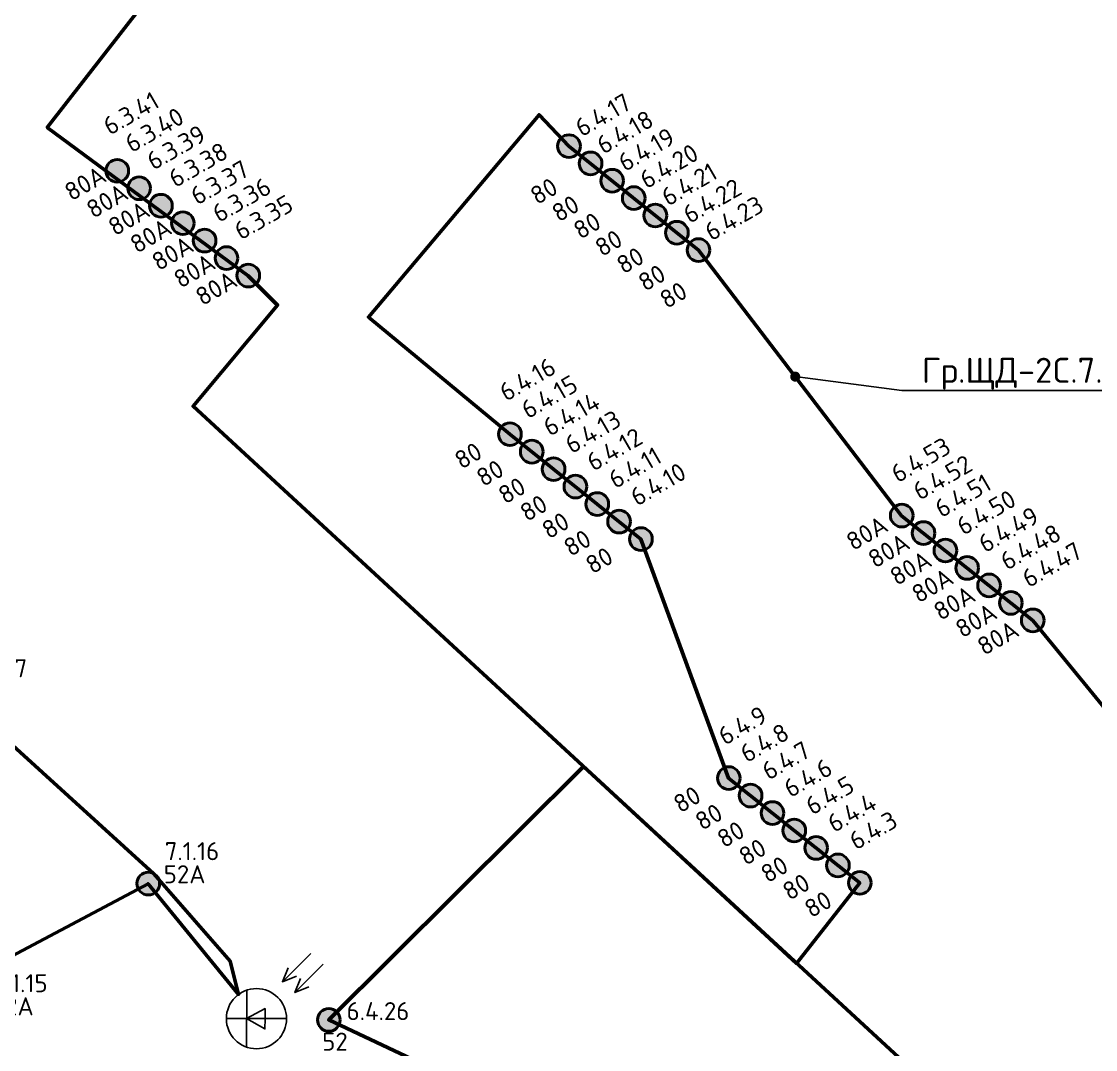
# Model space of a CAD drawing. Header units: millimetres. Extents: x -500444 to 437433, y -1435259 to 1593622.
# Drawn here: x -52611 to -41911, y -1318413 to -1308168 of the extents above; entities that cross this region are included whole.
import ezdxf
from ezdxf import colors
from ezdxf.entities.mleader import LeaderData, LeaderLine
from ezdxf.math import Vec2, Vec3

# ---------------------------------------------------------------- set-up
doc = ezdxf.new("R2010")
doc.units = ezdxf.units.MM
for name, color, linetype, lineweight in [('0_Авт.', 255, 'Continuous', 5), ('_Гр.ЩД-2C.7.6.I4.3', 6, 'Continuous', 50), ('_Гр.ЩД-2C.7.6.I4.4', 6, 'Continuous', 50), ('_Гр.ЩД-2C.7.6.I4.5', 6, 'Continuous', 50), ('DLX_LUM 11', 5, 'Continuous', 40), ('DLX_LUM 4', 5, 'Continuous', 40)]:
    doc.layers.add(name, color=color, linetype=linetype, lineweight=lineweight)
doc.layers.add('DLX_LUM 10', color=7, linetype='Continuous', lineweight=40, true_color=0xfa0505)
doc.layers.add('DLX_LUM 5', color=7, linetype='Continuous', lineweight=40, true_color=0xfa2205)
doc.styles.add('ISOCPEUR', font='isocpeur.ttf', dxfattribs={"height": 250})
doc.styles.add('TableTextStyle', font='isocpeur.ttf', dxfattribs={"width": 0.9})
doc.linetypes.add('Проводка в лотке', pattern='A,7.5,[130,ltypeshp.shx,S=0.5,R=0,X=0,Y=0],1,[130,ltypeshp.shx,S=1,R=90,X=0,Y=-0.5],1,[130,ltypeshp.shx,S=0.5,R=0,X=0,Y=0],7.5', length=17)

# ---------------------------------------------------------------- blocks, each defined once
blk = doc.blocks.new('A$C85fa3c5e')
at = {"layer": '0_Авт.', "color": 6, "lineweight": 25, "ltscale": 100}
for points in [[(5.42, 6.5), (2.59, 3.68), (3.15, 5.07)], [(5.42, 6.5), (2.59, 3.68), (3.98, 4.24)], [(6.66, 5.43), (3.83, 2.6), (4.39, 3.99)], [(6.66, 5.43), (3.83, 2.6), (5.22, 3.16)], [(-0.97, 2.84), (-0.98, -2.84)], [(-3, 0), (3, 0)], [(-0.98, 0), (0.85, 1), (0.85, -0.01)], [(-0.98, 0), (0.84, -1.02), (0.85, -0.01)]]:
    blk.add_lwpolyline(points, dxfattribs=at)
blk.add_circle((0, 0), 3, dxfattribs=at)
blk = doc.blocks.new('A$Cab2378fa')
at = {"lineweight": 25, "true_color": 0xfff5f5}
h = blk.add_hatch(color=7, dxfattribs=at)
h.dxf.hatch_style = 1
h.paths.add_polyline_path([(0, 0), (-142, -170, 0.174923), (3, -222, 0.197808), (162, -157)])
h.paths.add_polyline_path([(-163, 158), (0, 0), (148, 178, 0.175398), (3, 230, 0.209014)])
at = {"lineweight": 25}
h = blk.add_hatch(color=256, dxfattribs=at)
h.paths.add_polyline_path([(162, -157, 0.442338), (148, 178), (0, 0)])
h.paths.add_polyline_path([(-142, -170), (0, 0), (-163, 158, 0.430096)])
blk.add_circle((3, 4), 226)
blk = doc.blocks.new('Гр.ЩД-2C.7.6.I4.3')
at = {"layer": '_Гр.ЩД-2C.7.6.I4.3', "color": 18, "true_color": 0x000000, "style": 'TableTextStyle'}
for p in [(35252, 76390, 8800), (35470, 76216, 8800), (35687, 76042, 8800), (35905, 75868, 8800), (36122, 75694, 8800), (36340, 75520, 8800), (36557, 75346, 8800)]:
    blk.add_text('80А', height=180, rotation=30, dxfattribs=at).set_placement(p)
at = {"layer": '_Гр.ЩД-2C.7.6.I4.3', "ltscale": 100, "style": 'TableTextStyle'}
for tag, p in [('80', (21191, 89108, 8800)), ('80', (21409, 88934, 8800)), ('80', (21626, 88760, 8800)), ('80', (21844, 88586, 8800)), ('80', (22061, 88412, 8800)), ('80', (22279, 88238, 8800)), ('80', (22496, 88064, 8800)), ('80А', (24281, 87770, 8800)), ('80А', (24498, 87596, 8800)), ('80А', (24716, 87422, 8800)), ('80А', (24933, 87248, 8800)), ('80А', (25151, 87074, 8800)), ('80А', (25368, 86900, 8800)), ('80', (26550, 86890, 8800)), ('80А', (25586, 86726, 8800)), ('80', (26768, 86716, 8800)), ('80', (26985, 86542, 8800)), ('80', (27203, 86368, 8800)), ('80', (27420, 86194, 8800)), ('80', (27638, 86020, 8800)), ('80', (27855, 85846, 8800)), ('80', (27701, 84296, 8800)), ('80', (27919, 84122, 8800)), ('80', (28136, 83948, 8800)), ('80', (28354, 83774, 8800)), ('80', (28571, 83600, 8800)), ('80', (31535, 83523, 8800)), ('80', (28789, 83426, 8800)), ('80', (31752, 83348, 8800)), ('80', (29006, 83252, 8800)), ('80', (31970, 83174, 8800)), ('80', (32187, 83000, 8800)), ('80', (32405, 82826, 8800)), ('80', (32622, 82652, 8800)), ('80', (32840, 82478, 8800)), ('80А', (31214, 81005, 8800)), ('80А', (31933, 80899, 8800)), ('80А', (32150, 80725, 8800)), ('80', (34800, 80663, 8800)), ('80А', (32368, 80551, 8800)), ('80А', (32585, 80377, 8800)), ('80', (35017, 80489, 8800)), ('80', (35235, 80315, 8800)), ('80А', (32803, 80203, 8800)), ('80А', (33020, 80029, 8800)), ('80', (35452, 80141, 8800)), ('80', (35670, 79967, 8800)), ('80', (35887, 79793, 8800)), ('80', (36105, 79619, 8800)), ('80А', (35636, 77045, 8800)), ('80А', (35854, 76871, 8800)), ('80А', (36071, 76697, 8800)), ('80А', (36289, 76523, 8800)), ('80А', (36506, 76349, 8800)), ('80А', (36724, 76175, 8800)), ('80А', (36941, 76001, 8800))]:
    blk.add_attdef(tag, p, '', height=180, rotation=30, dxfattribs=at)
blk = doc.blocks.new('Гр.ЩД-2C.7.6.I4.4')
at = {"layer": '_Гр.ЩД-2C.7.6.I4.4', "color": 18, "true_color": 0x000000, "style": 'TableTextStyle'}
for s, p in [('80', (39892, 76353, 8800)), ('80', (40107, 76180, 8800)), ('80', (40322, 76008, 8800)), ('80', (40537, 75835, 8800)), ('80', (40752, 75662, 8800)), ('80', (40967, 75489, 8800)), ('80', (41182, 75317, 8800)), ('80', (39138, 73717, 8800)), ('80', (39355, 73543, 8800)), ('80', (39573, 73369, 8800)), ('80', (39790, 73195, 8800)), ('80', (40008, 73021, 8800)), ('80А', (43040, 72905, 8800)), ('80', (40225, 72847, 8800)), ('80А', (43257, 72731, 8800)), ('80', (40443, 72673, 8800)), ('80А', (43475, 72557, 8800)), ('80А', (43692, 72383, 8800)), ('80А', (43910, 72209, 8800)), ('80А', (44127, 72035, 8800)), ('80А', (44345, 71861, 8800)), ('80', (41318, 70291, 8800)), ('80', (41535, 70117, 8800)), ('80', (41753, 69943, 8800)), ('80', (41970, 69768, 8800)), ('80', (42188, 69594, 8800)), ('80', (42405, 69420, 8800)), ('80', (42623, 69246, 8800))]:
    blk.add_text(s, height=180, rotation=30, dxfattribs=at).set_placement(p)
blk.add_text('52', height=180, dxfattribs=at).set_placement((37751, 67930, 8800))
at = {"layer": '_Гр.ЩД-2C.7.6.I4.4', "ltscale": 100, "style": 'TableTextStyle'}
for tag, p in [('80', (40338, 77029, 8800)), ('80', (40553, 76857, 8800)), ('80', (40768, 76684, 8800)), ('80', (40983, 76511, 8800)), ('80', (41198, 76339, 8800)), ('80', (41413, 76166, 8800)), ('80', (41628, 75993, 8800)), ('80', (39584, 74394, 8800)), ('80', (39801, 74219, 8800)), ('80', (40019, 74045, 8800)), ('80', (40236, 73871, 8800)), ('80', (40454, 73697, 8800)), ('80А', (43486, 73581, 8800)), ('80', (40671, 73523, 8800)), ('80А', (43703, 73407, 8800)), ('80', (40889, 73349, 8800)), ('80А', (43921, 73233, 8800)), ('80А', (44138, 73059, 8800)), ('80А', (44356, 72885, 8800)), ('80А', (44573, 72711, 8800)), ('80А', (44791, 72537, 8800)), ('80', (41764, 70967, 8800)), ('80', (41981, 70793, 8800)), ('80', (42199, 70619, 8800)), ('80', (42416, 70445, 8800)), ('80', (42634, 70271, 8800)), ('80', (42851, 70097, 8800)), ('80', (43069, 69923, 8800))]:
    blk.add_attdef(tag, p, '', height=180, rotation=30, dxfattribs=at)
for tag, p, height in [('55', (47951, 69190, 6620), 180), ('52', (37993, 68234, 8800), 180), ('52', (36502, 67455, 8800), 180), ('S', (29011, 67223), 250), ('52', (40330, 67061, 8800), 180), ('52', (34481, 66822, 8800), 180), ('52', (39220, 66485, 8800), 180), ('52', (37660, 65839, 8800), 180), ('52', (33532, 65831, 8800), 180), ('52', (32014, 65094, 8800), 180), ('52', (36169, 65059, 8800), 180), ('S', (23278, 64204), 250), ('52', (30549, 64272, 8800), 180), ('52', (34520, 64192, 8800), 180), ('52', (28519, 63637, 8800), 180), ('52', (33034, 63419, 8800), 180), ('52', (27543, 62686, 8800), 180), ('52', (31542, 62639, 8800), 180), ('52', (26049, 61911, 8800), 180), ('52', (30048, 61864, 8800), 180), ('52', (24559, 61127, 8800), 180), ('52', (28628, 61052, 8800), 180), ('52', (22493, 60500, 8800), 180), ('52', (27137, 60273, 8800), 180), ('52', (25643, 59498, 8800), 180), ('52', (24153, 58714, 8800), 180)]:
    blk.add_attdef(tag, p, '', height=height, dxfattribs=at)
blk = doc.blocks.new('_Dot')
at = {"color": 0, "linetype": 'ByBlock', "lineweight": -2}
blk.add_line((-0.5, 0), (-1, 0), dxfattribs=at)
at = {"color": 0, "linetype": 'ByBlock', "const_width": 0.5}
blk.add_lwpolyline([(-0.25, 0, 1), (0.25, 0, 1)], format="xyb", close=True, dxfattribs=at)
blk = doc.blocks.new('Гр.ЩД-2C.7.6.I4.5')
at = {"layer": '_Гр.ЩД-2C.7.6.I4.5', "color": 18, "true_color": 0x000000, "style": 'TableTextStyle'}
for p in [(36172, 69598, 8800), (34461, 68282, 8800)]:
    blk.add_text('52А', height=180, dxfattribs=at).set_placement(p)
at = {"layer": '_Гр.ЩД-2C.7.6.I4.5', "ltscale": 100, "style": 'TableTextStyle'}
for tag, p, height in [('52А', (33280, 75420, 8800), 180), ('52А', (31775, 74646, 8800), 180), ('52А', (29518, 73486, 8800), 180), ('52А', (28013, 72712, 8800), 180), ('52А', (26506, 71943, 8800), 180), ('52', (34237, 71651, 8800), 180), ('52А', (25004, 71165, 8800), 180), ('52А', (22797, 70651, 8800), 180), ('52', (32579, 70420, 8800), 180), ('52А', (36182, 69828, 8800), 180), ('52', (30909, 69632, 8800), 180), ('52А', (21335, 69015, 8800), 180), ('52', (29317, 68869, 8800), 180), ('S', (24231, 68580), 250), ('52А', (19737, 68457, 8800), 180), ('52А', (34471, 68512, 8800), 180), ('52', (27746, 68050, 8800), 180), ('52А', (18232, 67684, 8800), 180), ('S', (36782, 67660), 250), ('52А', (32779, 67629, 8800), 180), ('52', (26254, 67271, 8800), 180), ('52А', (16026, 67170, 8800), 180), ('52А', (31293, 66796, 8800), 180), ('52', (24761, 66490, 8800), 180), ('52А', (29796, 66067, 8800), 180), ('52', (23274, 65713, 8800), 180), ('52А', (28304, 65288, 8800), 180), ('52', (21801, 64931, 8800), 180), ('52А', (26812, 64509, 8800), 180), ('52', (20312, 64153, 8800), 180), ('52А', (25318, 63728, 8800), 180), ('52', (18820, 63374, 8800), 180), ('52А', (23832, 62951, 8800), 180), ('52', (17328, 62594, 8800), 180), ('52А', (22359, 62169, 8800), 180), ('52А', (20869, 61391, 8800), 180), ('52А', (19378, 60611, 8800), 180), ('52А', (17886, 59832, 8800), 180), ('52', (21599, 59658, 8800), 180), ('52А', (16359, 59052, 8800), 180), ('52', (20162, 58912, 8800), 180), ('S', (18812, 58575), 250), ('52', (18673, 58129, 8800), 180), ('52', (22544, 58035, 8800), 180), ('52', (15437, 57433, 8800), 180), ('52', (17182, 57348, 8800), 180), ('52', (21067, 57070, 8800), 180), ('52', (19560, 56477, 8800), 180), ('52', (18126, 55524, 8800), 180)]:
    blk.add_attdef(tag, p, '', height=height, dxfattribs=at)

msp = doc.modelspace()

# ---------------------------------------------------------------- linework, layer by layer
at = {"layer": '_Гр.ЩД-2C.7.6.I4.3', "ltscale": 100}
msp.add_lwpolyline([(-39346, -1322672), (-50901, -1312003), (-50059, -1310994), (-50353, -1310702), (-51770, -1309656), (-52354, -1309224), (-50853, -1307293), (-51191, -1307086), (-52496, -1306042), (-52913, -1305730)], dxfattribs=at)
at = {"layer": '_Гр.ЩД-2C.7.6.I4.4', "ltscale": 100}
msp.add_lwpolyline([(-47247, -1319202), (-49550, -1318118), (-47012, -1315594), (-44889, -1317554), (-44260, -1316752), (-45566, -1315710), (-46440, -1313326), (-47745, -1312281), (-49154, -1311113), (-47454, -1309098), (-47157, -1309410), (-45867, -1310446), (-43843, -1313094), (-42537, -1314136), (-39637, -1317677)], dxfattribs=at)
at = {"layer": '_Гр.ЩД-2C.7.6.I4.5', "ltscale": 100}
msp.add_lwpolyline([(-57767, -1320165), (-51349, -1316761), (-50449, -1317864), (-50533, -1317531), (-51292, -1316661), (-53254, -1314878), (-61270, -1318960)], dxfattribs=at)

# ---------------------------------------------------------------- block references
at = {"layer": '0_Авт.', "color": 3, "linetype": 'Проводка в лотке', "ltscale": 100, "xscale": 100, "yscale": 100, "zscale": 100}
msp.add_blockref('A$C85fa3c5e', (-50270, -1318105), dxfattribs=at)
at = {"layer": '_Гр.ЩД-2C.7.6.I4.3'}
ref = msp.add_blockref('Гр.ЩД-2C.7.6.I4.3', (-87366, -1386354), dxfattribs=at)
ref.add_attrib('80А', '6.3.35', (-50424, -1310352, 8800), dxfattribs={"ltscale": 100, "height": 180, "rotation": 30, "style": 'TableTextStyle'})
ref.add_attrib('80А', '6.3.36', (-50642, -1310178, 8800), dxfattribs={"ltscale": 100, "height": 180, "rotation": 30, "style": 'TableTextStyle'})
ref.add_attrib('80А', '6.3.37', (-50859, -1310004, 8800), dxfattribs={"ltscale": 100, "height": 180, "rotation": 30, "style": 'TableTextStyle'})
ref.add_attrib('80А', '6.3.38', (-51077, -1309830, 8800), dxfattribs={"ltscale": 100, "height": 180, "rotation": 30, "style": 'TableTextStyle'})
ref.add_attrib('80А', '6.3.39', (-51295, -1309656, 8800), dxfattribs={"ltscale": 100, "height": 180, "rotation": 30, "style": 'TableTextStyle'})
ref.add_attrib('80А', '6.3.40', (-51512, -1309482, 8800), dxfattribs={"ltscale": 100, "height": 180, "rotation": 30, "style": 'TableTextStyle'})
ref.add_attrib('80А', '6.3.41', (-51730, -1309308, 8800), dxfattribs={"ltscale": 100, "height": 180, "rotation": 30, "style": 'TableTextStyle'})
at = {"layer": '_Гр.ЩД-2C.7.6.I4.4'}
ref = msp.add_blockref('Гр.ЩД-2C.7.6.I4.4', (-87366, -1386354), dxfattribs=at)
ref.add_attrib('52', '6.4.26', (-49372, -1318120, 8800), dxfattribs={"ltscale": 100, "height": 180, "style": 'TableTextStyle'})
ref.add_attrib('80А', '6.4.47', (-42575, -1313817, 8800), dxfattribs={"ltscale": 100, "height": 180, "rotation": 30, "style": 'TableTextStyle'})
ref.add_attrib('80А', '6.4.48', (-42792, -1313643, 8800), dxfattribs={"ltscale": 100, "height": 180, "rotation": 30, "style": 'TableTextStyle'})
ref.add_attrib('80А', '6.4.49', (-43010, -1313469, 8800), dxfattribs={"ltscale": 100, "height": 180, "rotation": 30, "style": 'TableTextStyle'})
ref.add_attrib('80А', '6.4.50', (-43227, -1313295, 8800), dxfattribs={"ltscale": 100, "height": 180, "rotation": 30, "style": 'TableTextStyle'})
ref.add_attrib('80А', '6.4.51', (-43445, -1313120, 8800), dxfattribs={"ltscale": 100, "height": 180, "rotation": 30, "style": 'TableTextStyle'})
ref.add_attrib('80А', '6.4.52', (-43662, -1312946, 8800), dxfattribs={"ltscale": 100, "height": 180, "rotation": 30, "style": 'TableTextStyle'})
ref.add_attrib('80А', '6.4.53', (-43880, -1312772, 8800), dxfattribs={"ltscale": 100, "height": 180, "rotation": 30, "style": 'TableTextStyle'})
ref.add_attrib('80', '6.4.3', (-44297, -1316431, 8800), dxfattribs={"ltscale": 100, "height": 180, "rotation": 30, "style": 'TableTextStyle'})
ref.add_attrib('80', '6.4.4', (-44514, -1316257, 8800), dxfattribs={"ltscale": 100, "height": 180, "rotation": 30, "style": 'TableTextStyle'})
ref.add_attrib('80', '6.4.5', (-44732, -1316083, 8800), dxfattribs={"ltscale": 100, "height": 180, "rotation": 30, "style": 'TableTextStyle'})
ref.add_attrib('80', '6.4.6', (-44949, -1315909, 8800), dxfattribs={"ltscale": 100, "height": 180, "rotation": 30, "style": 'TableTextStyle'})
ref.add_attrib('80', '6.4.7', (-45167, -1315735, 8800), dxfattribs={"ltscale": 100, "height": 180, "rotation": 30, "style": 'TableTextStyle'})
ref.add_attrib('80', '6.4.8', (-45384, -1315561, 8800), dxfattribs={"ltscale": 100, "height": 180, "rotation": 30, "style": 'TableTextStyle'})
ref.add_attrib('80', '6.4.9', (-45602, -1315387, 8800), dxfattribs={"ltscale": 100, "height": 180, "rotation": 30, "style": 'TableTextStyle'})
ref.add_attrib('80', '6.4.10', (-46477, -1313004, 8800), dxfattribs={"ltscale": 100, "height": 180, "rotation": 30, "style": 'TableTextStyle'})
ref.add_attrib('80', '6.4.11', (-46694, -1312830, 8800), dxfattribs={"ltscale": 100, "height": 180, "rotation": 30, "style": 'TableTextStyle'})
ref.add_attrib('80', '6.4.12', (-46912, -1312656, 8800), dxfattribs={"ltscale": 100, "height": 180, "rotation": 30, "style": 'TableTextStyle'})
ref.add_attrib('80', '6.4.13', (-47129, -1312482, 8800), dxfattribs={"ltscale": 100, "height": 180, "rotation": 30, "style": 'TableTextStyle'})
ref.add_attrib('80', '6.4.14', (-47347, -1312308, 8800), dxfattribs={"ltscale": 100, "height": 180, "rotation": 30, "style": 'TableTextStyle'})
ref.add_attrib('80', '6.4.15', (-47564, -1312134, 8800), dxfattribs={"ltscale": 100, "height": 180, "rotation": 30, "style": 'TableTextStyle'})
ref.add_attrib('80', '6.4.16', (-47782, -1311960, 8800), dxfattribs={"ltscale": 100, "height": 180, "rotation": 30, "style": 'TableTextStyle'})
ref.add_attrib('80', '6.4.17', (-47028, -1309324, 8800), dxfattribs={"ltscale": 100, "height": 180, "rotation": 30, "style": 'TableTextStyle'})
ref.add_attrib('80', '6.4.18', (-46813, -1309497, 8800), dxfattribs={"ltscale": 100, "height": 180, "rotation": 30, "style": 'TableTextStyle'})
ref.add_attrib('80', '6.4.19', (-46598, -1309670, 8800), dxfattribs={"ltscale": 100, "height": 180, "rotation": 30, "style": 'TableTextStyle'})
ref.add_attrib('80', '6.4.20', (-46383, -1309842, 8800), dxfattribs={"ltscale": 100, "height": 180, "rotation": 30, "style": 'TableTextStyle'})
ref.add_attrib('80', '6.4.21', (-46168, -1310015, 8800), dxfattribs={"ltscale": 100, "height": 180, "rotation": 30, "style": 'TableTextStyle'})
ref.add_attrib('80', '6.4.22', (-45953, -1310188, 8800), dxfattribs={"ltscale": 100, "height": 180, "rotation": 30, "style": 'TableTextStyle'})
ref.add_attrib('80', '6.4.23', (-45737, -1310361, 8800), dxfattribs={"ltscale": 100, "height": 180, "rotation": 30, "style": 'TableTextStyle'})
at = {"layer": '_Гр.ЩД-2C.7.6.I4.5'}
ref = msp.add_blockref('Гр.ЩД-2C.7.6.I4.5', (-87366, -1386354), dxfattribs=at)
ref.add_attrib('52', '7.1.37', (-53129, -1314703, 8800), dxfattribs={"ltscale": 100, "height": 180, "style": 'TableTextStyle'})
ref.add_attrib('52А', '7.1.15', (-52894, -1317842, 8800), dxfattribs={"ltscale": 100, "height": 180, "style": 'TableTextStyle'})
ref.add_attrib('52А', '7.1.16', (-51184, -1316526, 8800), dxfattribs={"ltscale": 100, "height": 180, "style": 'TableTextStyle'})
at = {"layer": 'DLX_LUM 10', "ltscale": 100, "xscale": 0.5, "yscale": 0.5, "zscale": 0.5}
msp.add_blockref('A$Cab2378fa', (-51349, -1316761), dxfattribs=at)
at = {"layer": 'DLX_LUM 11', "ltscale": 100, "xscale": 0.5, "yscale": 0.5, "zscale": 0.5}
msp.add_blockref('A$Cab2378fa', (-49551, -1318120), dxfattribs=at)
at = {"layer": 'DLX_LUM 4', "ltscale": 100, "xscale": 0.5, "yscale": 0.5, "zscale": 0.5}
for p in [(-47158, -1309412), (-46943, -1309584), (-46728, -1309757), (-46513, -1309930), (-46298, -1310103), (-46083, -1310275), (-45868, -1310448), (-47746, -1312283), (-47529, -1312457), (-47311, -1312631), (-47094, -1312805), (-46876, -1312979), (-46659, -1313154), (-46441, -1313328), (-45566, -1315710), (-45349, -1315884), (-45131, -1316058), (-44914, -1316232), (-44696, -1316406), (-44479, -1316580), (-44261, -1316754)]:
    msp.add_blockref('A$Cab2378fa', p, dxfattribs=at)
at = {"layer": 'DLX_LUM 5', "ltscale": 100, "xscale": 0.5, "yscale": 0.5, "zscale": 0.5}
for p in [(-51658, -1309658), (-51440, -1309832), (-51223, -1310006), (-51005, -1310180), (-50788, -1310354), (-50570, -1310528), (-50353, -1310702), (-43843, -1313094), (-43626, -1313268), (-43408, -1313442), (-43191, -1313616), (-42973, -1313790), (-42756, -1313964), (-42538, -1314138)]:
    msp.add_blockref('A$Cab2378fa', p, dxfattribs=at)

# ---------------------------------------------------------------- leaders
at = {"layer": '_Гр.ЩД-2C.7.6.I4.4'}
ml = msp.add_multileader_mtext('Standard', dxfattribs=at)
ml.set_content('Гр.ЩД-2C.7.6.I4.4', color=256, style='ISOCPEUR')
ml.set_leader_properties()
ml.set_arrow_properties(name='DOT')
ml.build(insert=Vec2(0, 0))
ml.multileader.update_dxf_attribs({"has_dogleg": 0, "text_left_attachment_type": 6, "text_right_attachment_type": 6, "arrow_head_size": 100})
ctx = ml.context
ctx.base_point, ctx.char_height, ctx.arrow_head_size, ctx.landing_gap_size, ctx.plane_origin = Vec3(-43842, -1311844), 250, 100, 200, Vec3(44143, -1184397)
ctx.left_attachment, ctx.right_attachment = 6, 6
notes = []
notes.append((ctx, [(0, (1, 1, 0), (-43850, -1311844), (1, 0), 8, [(1, [(-44903, -1311707)], 0, [])])]))
ctx.mtext.insert, ctx.mtext.flow_direction = Vec3(-43642, -1311519), 5
for ctx, leaders in notes:
    for number, flags, end, landing, length, lines in leaders:
        leader = LeaderData()
        leader.index, (leader.has_last_leader_line, leader.has_dogleg_vector, leader.attachment_direction) = number, flags
        leader.last_leader_point, leader.dogleg_vector, leader.dogleg_length = Vec3(end), Vec3(landing), length
        for number, points, colour, breaks in lines:
            line = LeaderLine()
            line.index, line.vertices, line.color, line.breaks = number, Vec3.list(points), colors.encode_raw_color(colour), breaks
            leader.lines.append(line)
        ctx.leaders.append(leader)

doc.saveas('drawing.dxf')
